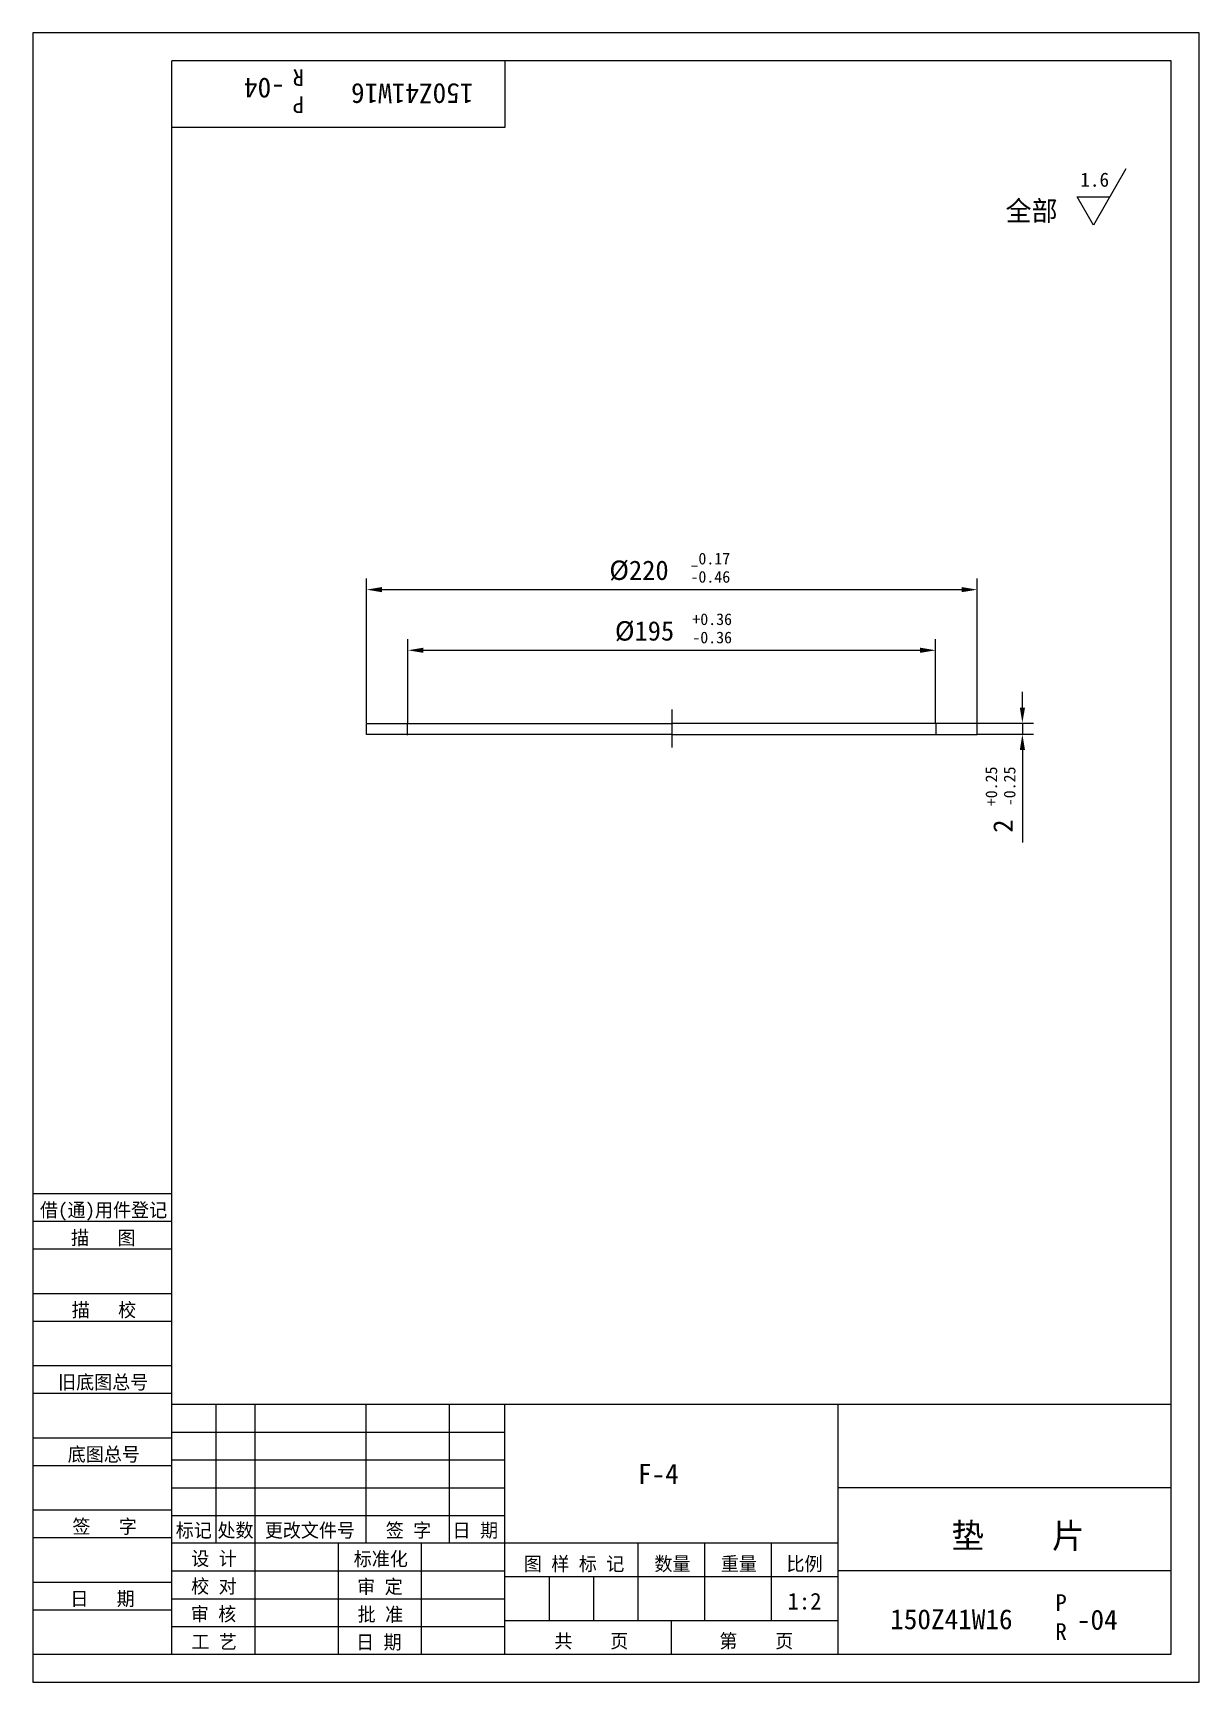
# Model space of a CAD drawing. Header units: metres. Extents: x 0 to 210, y 0 to 297.
import ezdxf

# ---------------------------------------------------------------- set-up
doc = ezdxf.new("R2010")
doc.units = ezdxf.units.M
for name, color, linetype in [('C', 6, 'Continuous'), ('D', 1, 'Continuous'), ('FL', 5, 'Continuous'), ('T', 7, 'Continuous'), ('TL', 4, 'Continuous')]:
    doc.layers.add(name, color=color, linetype=linetype)

# ---------------------------------------------------------------- blocks, each defined once
blk = doc.blocks.new('TUKUN4')
at = {"layer": 'FL'}
for p, q in [((0, 297), (0, 0)), ((210, 297), (0, 297)), ((210, 0), (210, 297)), ((0, 78), (25, 78)), ((0, 70), (25, 70)), ((0, 65), (25, 65)), ((0, 57), (25, 57)), ((0, 52), (25, 52)), ((33, 25), (33, 50)), ((40, 5), (40, 50)), ((60, 25), (60, 50)), ((75, 25), (75, 50)), ((25, 45), (85, 45)), ((0, 44), (25, 44)), ((0, 39), (25, 39)), ((25, 40), (85, 40)), ((25, 35), (85, 35)), ((0, 31), (25, 31)), ((25, 30), (85, 30)), ((0, 26), (25, 26)), ((70, 5), (70, 25)), ((0, 18), (25, 18)), ((25, 20), (85, 20)), ((25, 15), (85, 15)), ((0, 13), (25, 13)), ((25, 10), (85, 10)), ((0, 0), (210, 0))]:
    blk.add_line(p, q, dxfattribs=at)
at = {"layer": 'TL'}
for p, q in [((25, 5), (25, 292)), ((205, 292), (25, 292)), ((85, 292), (85, 280)), ((205, 5), (205, 292)), ((85, 280), (25, 280)), ((0, 88), (25, 88)), ((0, 83), (25, 83)), ((205, 50), (25, 50)), ((85, 5), (85, 50)), ((145, 5), (145, 50)), ((205, 35), (145, 35)), ((145, 25), (25, 25)), ((55, 5), (55, 25)), ((109, 11), (109, 25)), ((121, 11), (121, 25)), ((133, 11), (133, 25)), ((85, 19), (145, 19)), ((93, 11), (93, 19)), ((101, 11), (101, 19)), ((205, 20), (145, 20)), ((145, 11), (85, 11)), ((115, 5), (115, 11)), ((0, 5), (205, 5))]:
    blk.add_line(p, q, dxfattribs=at)
at = {"layer": 'T'}
for s, p in [('借(通)用件登记', (1.26, 83.76)), ('描   图', (6.86, 78.76)), ('描   校', (6.98, 65.76)), ('旧底图总号', (4.52, 52.76)), ('底图总号', (6.25, 39.76)), ('签   字', (7.1, 26.76)), ('标记', (25.71, 26.07)), ('处数', (33.22, 26.07)), ('更改文件号', (41.75, 26.07)), ('签 字', (63.53, 26.07)), ('日 期', (75.57, 26.07)), ('设 计', (28.5, 20.99)), ('标准化', (57.77, 20.93)), ('图 样 标 记', (88.4, 20.04)), ('数量', (111.92, 20.04)), ('重量', (123.88, 20.04)), ('比例', (135.7, 20.04)), ('校 对', (28.48, 15.99)), ('审 定', (58.39, 15.93)), ('日   期', (6.72, 13.76)), ('审 核', (28.41, 10.99)), ('批 准', (58.46, 10.93)), ('共    页', (93.91, 6.13)), ('第    页', (123.62, 6.13)), ('工 艺', (28.52, 5.99)), ('日 期', (58.18, 5.93))]:
    blk.add_text(s, height=2.5, dxfattribs=at).set_placement(p)

msp = doc.modelspace()

# ---------------------------------------------------------------- linework, layer by layer
at = {"layer": 'C'}
msp.add_line((115.06, 175.13), (115.06, 168.33), dxfattribs=at)
at = {"layer": 'D'}
for p, q in [((196.83, 272.54), (190.98, 262.4)), ((190.98, 262.4), (188.05, 267.47)), ((188.05, 267.47), (193.9, 267.47)), ((60.07, 172.75), (60.07, 198.74)), ((62.87, 196.74), (167.23, 196.74)), ((170.03, 172.75), (170.03, 198.74)), ((67.53, 172.58), (67.53, 187.82)), ((162.57, 172.58), (162.57, 187.82)), ((70.33, 185.82), (159.77, 185.82)), ((178.19, 175.51), (178.19, 178.31)), ((170.01, 172.71), (180.19, 172.71)), ((178.19, 172.71), (178.19, 170.69)), ((170.01, 170.69), (180.19, 170.69)), ((178.19, 167.89), (178.19, 165.09)), ((178.19, 165.09), (178.19, 162.67)), ((178.19, 162.67), (178.19, 151.2))]:
    msp.add_line(p, q, dxfattribs=at)
for points in [[(62.87, 197.21), (62.87, 196.28), (60.07, 196.74)], [(167.23, 197.21), (167.23, 196.28), (170.03, 196.74)], [(70.33, 186.29), (70.33, 185.36), (67.53, 185.82)], [(159.77, 186.29), (159.77, 185.36), (162.57, 185.82)], [(177.73, 175.51), (178.66, 175.51), (178.19, 172.71)], [(177.73, 167.89), (178.66, 167.89), (178.19, 170.69)]]:
    msp.add_solid(points, dxfattribs=at)
at = {"layer": 'TL'}
for p, q in [((60.06, 172.66), (67.56, 172.66)), ((60.06, 170.66), (60.06, 172.66)), ((67.46, 170.56), (67.46, 172.63)), ((67.56, 172.66), (115.06, 172.66)), ((162.56, 172.66), (115.06, 172.66)), ((170.06, 172.66), (162.56, 172.66)), ((162.65, 170.56), (162.65, 172.63)), ((170.06, 170.66), (170.06, 172.66)), ((67.56, 170.66), (60.06, 170.66)), ((115.06, 170.66), (67.56, 170.66)), ((115.06, 170.66), (162.56, 170.66)), ((162.56, 170.66), (170.06, 170.66))]:
    msp.add_line(p, q, dxfattribs=at)

# ---------------------------------------------------------------- block references
at = {"layer": 'D'}
msp.add_blockref('TUKUN4', (0, 0), dxfattribs=at)

# ---------------------------------------------------------------- texts
for s, height, rotation, p in [('-04', 3.6, 180, (45.35, 288.89)), ('R', 3, 180, (48.81, 290.47)), ('P', 3, 180, (48.81, 285.56)), ('150Z41W16', 3.6, 180, (79.32, 287.9)), ('+0.25', 2.1, 90, (173.64, 157.74)), ('-0.25', 2.1, 90, (176.93, 157.74)), ('2', 3.5, 90, (176.44, 152.96))]:
    msp.add_text(s, height=height, rotation=rotation, dxfattribs=at).set_placement(p)
for s, height, p in [('1.6', 2.55, (188.61, 269.31)), ('全部', 3.6, (175.16, 263.17)), ('%%C220', 3.5, (103.8, 198.49)), ('_0.17', 2.1, (118.42, 201.29)), ('-0.46', 2.1, (118.42, 198)), ('%%C195', 3.5, (104.8, 187.57)), ('+0.36', 2.1, (118.75, 190.37)), ('-0.36', 2.1, (118.75, 187.08)), ('F-4', 3.6, (108.96, 35.69)), ('垫    片', 4.5, (165.42, 24.09)), ('1:2', 3, (135.9, 13.06)), ('P', 3, (184.14, 12.81)), ('150Z41W16', 3.6, (154.38, 9.51)), ('-04', 3.6, (188, 9.42)), ('R', 3, (184.14, 7.59))]:
    msp.add_text(s, height=height, dxfattribs=at).set_placement(p)

doc.saveas('drawing.dxf')
